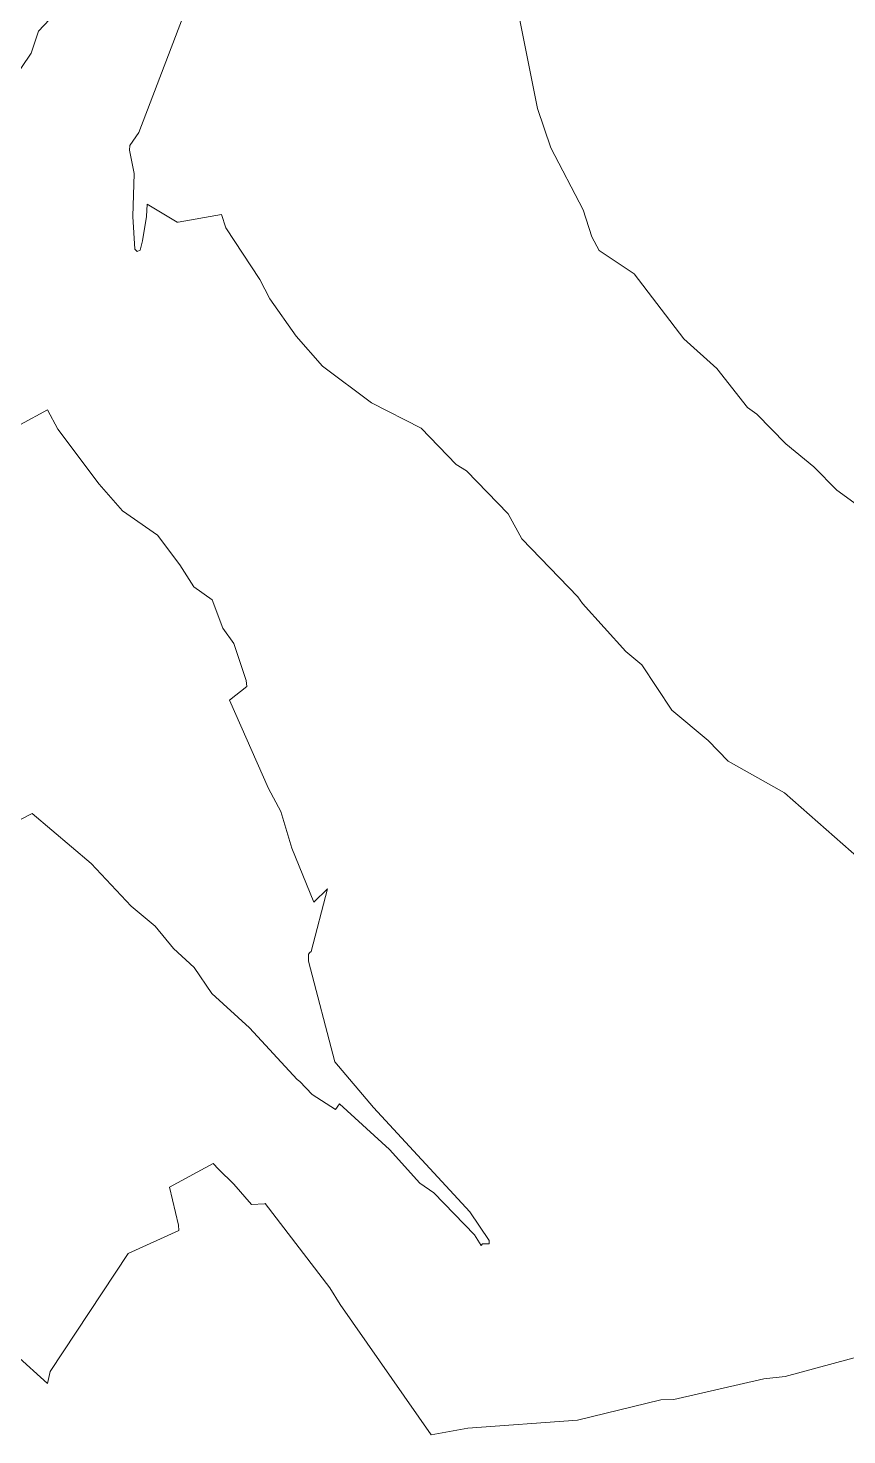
# Model space of a CAD drawing. Header units: metres. Extents: x 809241 to 811075, y 9156873 to 9158251.
# Drawn here: x 810296.9 to 810369.7, y 9157875.1 to 9158000.1 of the extents above; entities that cross this region are included whole.
import ezdxf

# ---------------------------------------------------------------- set-up
doc = ezdxf.new("R2010")
doc.units = ezdxf.units.M
doc.layers.add('C-TOPO-MAJR', color=9, linetype='Continuous')

msp = doc.modelspace()

# ---------------------------------------------------------------- linework, layer by layer
at = {"layer": 'C-TOPO-MAJR', "color": 9, "linetype": 'Continuous', "lineweight": 5}
for points, elevation in [([(810300.79, 9158003.05), (810297.79, 9157999.84), (810297.14, 9157997.89), (810292.64, 9157991.24)], 2600), ([(810310.99, 9158002.01), (810306.71, 9157990.85), (810305.91, 9157989.69), (810305.9, 9157989.28), (810306.32, 9157987.21), (810306.19, 9157983.37), (810306.36, 9157980.47), (810306.57, 9157980.27), (810306.84, 9157980.39), (810307.06, 9157981.2), (810307.41, 9157983.38), (810307.46, 9157984.47), (810310.14, 9157982.88), (810310.22, 9157982.87), (810314.08, 9157983.55), (810314.45, 9157982.37), (810317.49, 9157977.76), (810318.36, 9157976.06), (810320.72, 9157972.75), (810323.05, 9157970.06), (810327.39, 9157966.8), (810331.83, 9157964.55), (810334.94, 9157961.34), (810335.85, 9157960.76), (810339.54, 9157956.95), (810340.76, 9157954.73), (810345.74, 9157949.57), (810346.17, 9157948.98), (810350, 9157944.7), (810351.43, 9157943.52), (810354.11, 9157939.48), (810357.32, 9157936.8), (810359.1, 9157934.96), (810364.12, 9157932.15), (810371.51, 9157925.64)], 2590), ([(810340.19, 9158002.77), (810342.16, 9157992.97), (810343.35, 9157989.47), (810346.22, 9157983.97), (810346.99, 9157981.57), (810347.65, 9157980.35), (810350.74, 9157978.29), (810355.17, 9157972.49), (810358.1, 9157969.85), (810360.81, 9157966.41), (810361.64, 9157965.8), (810364.22, 9157963.17), (810366.72, 9157961.13), (810368.75, 9157959.04), (810378.42, 9157952.02)], 2580), ([(810296.19, 9157964.89), (810298.6, 9157966.19), (810299.51, 9157964.47), (810303.19, 9157959.57), (810305.26, 9157957.22), (810308.37, 9157955.05), (810310.36, 9157952.42), (810311.62, 9157950.46), (810313.23, 9157949.31), (810314.19, 9157946.77), (810315.17, 9157945.43), (810316.27, 9157942.14), (810316.33, 9157941.6), (810314.79, 9157940.39), (810318.24, 9157932.54), (810319.35, 9157930.5), (810320.32, 9157927.23), (810322.27, 9157922.42), (810323.5, 9157923.6), (810322.04, 9157918.04), (810321.91, 9157917.95), (810321.8, 9157917.81), (810321.81, 9157917.18), (810324.13, 9157908.24), (810327.57, 9157904.19), (810336.14, 9157894.89), (810337.85, 9157892.35), (810337.86, 9157892.06), (810337.27, 9157892.06), (810337.16, 9157891.9), (810336.55, 9157892.85), (810332.95, 9157896.59), (810331.71, 9157897.46), (810329, 9157900.43), (810324.56, 9157904.51), (810324.19, 9157903.99), (810322.12, 9157905.33), (810321.03, 9157906.49), (810320.79, 9157906.66), (810316.56, 9157911.25), (810313.22, 9157914.3), (810311.65, 9157916.61), (810309.81, 9157918.3), (810308.18, 9157920.3), (810306.03, 9157922.06), (810302.49, 9157925.85), (810297.25, 9157930.32), (810295, 9157929.14)], 2600), ([(810376.98, 9157883.74), (810364.16, 9157880.26), (810362.27, 9157880.06), (810354.29, 9157878.21), (810353.13, 9157878.2), (810345.7, 9157876.38), (810335.96, 9157875.66), (810332.72, 9157875.08), (810324.62, 9157886.67), (810323.7, 9157888.14), (810317.94, 9157895.63), (810317.88, 9157895.62), (810316.75, 9157895.54), (810315.18, 9157897.36), (810313.79, 9157898.69), (810313.34, 9157899.19), (810309.45, 9157897.11), (810310.24, 9157893.73), (810310.29, 9157893.23), (810305.76, 9157891.21), (810298.83, 9157880.72), (810298.6, 9157879.64), (810295.78, 9157882.19)], 2590)]:
    msp.add_lwpolyline(points, dxfattribs=dict(at, elevation=elevation))

doc.saveas('drawing.dxf')
